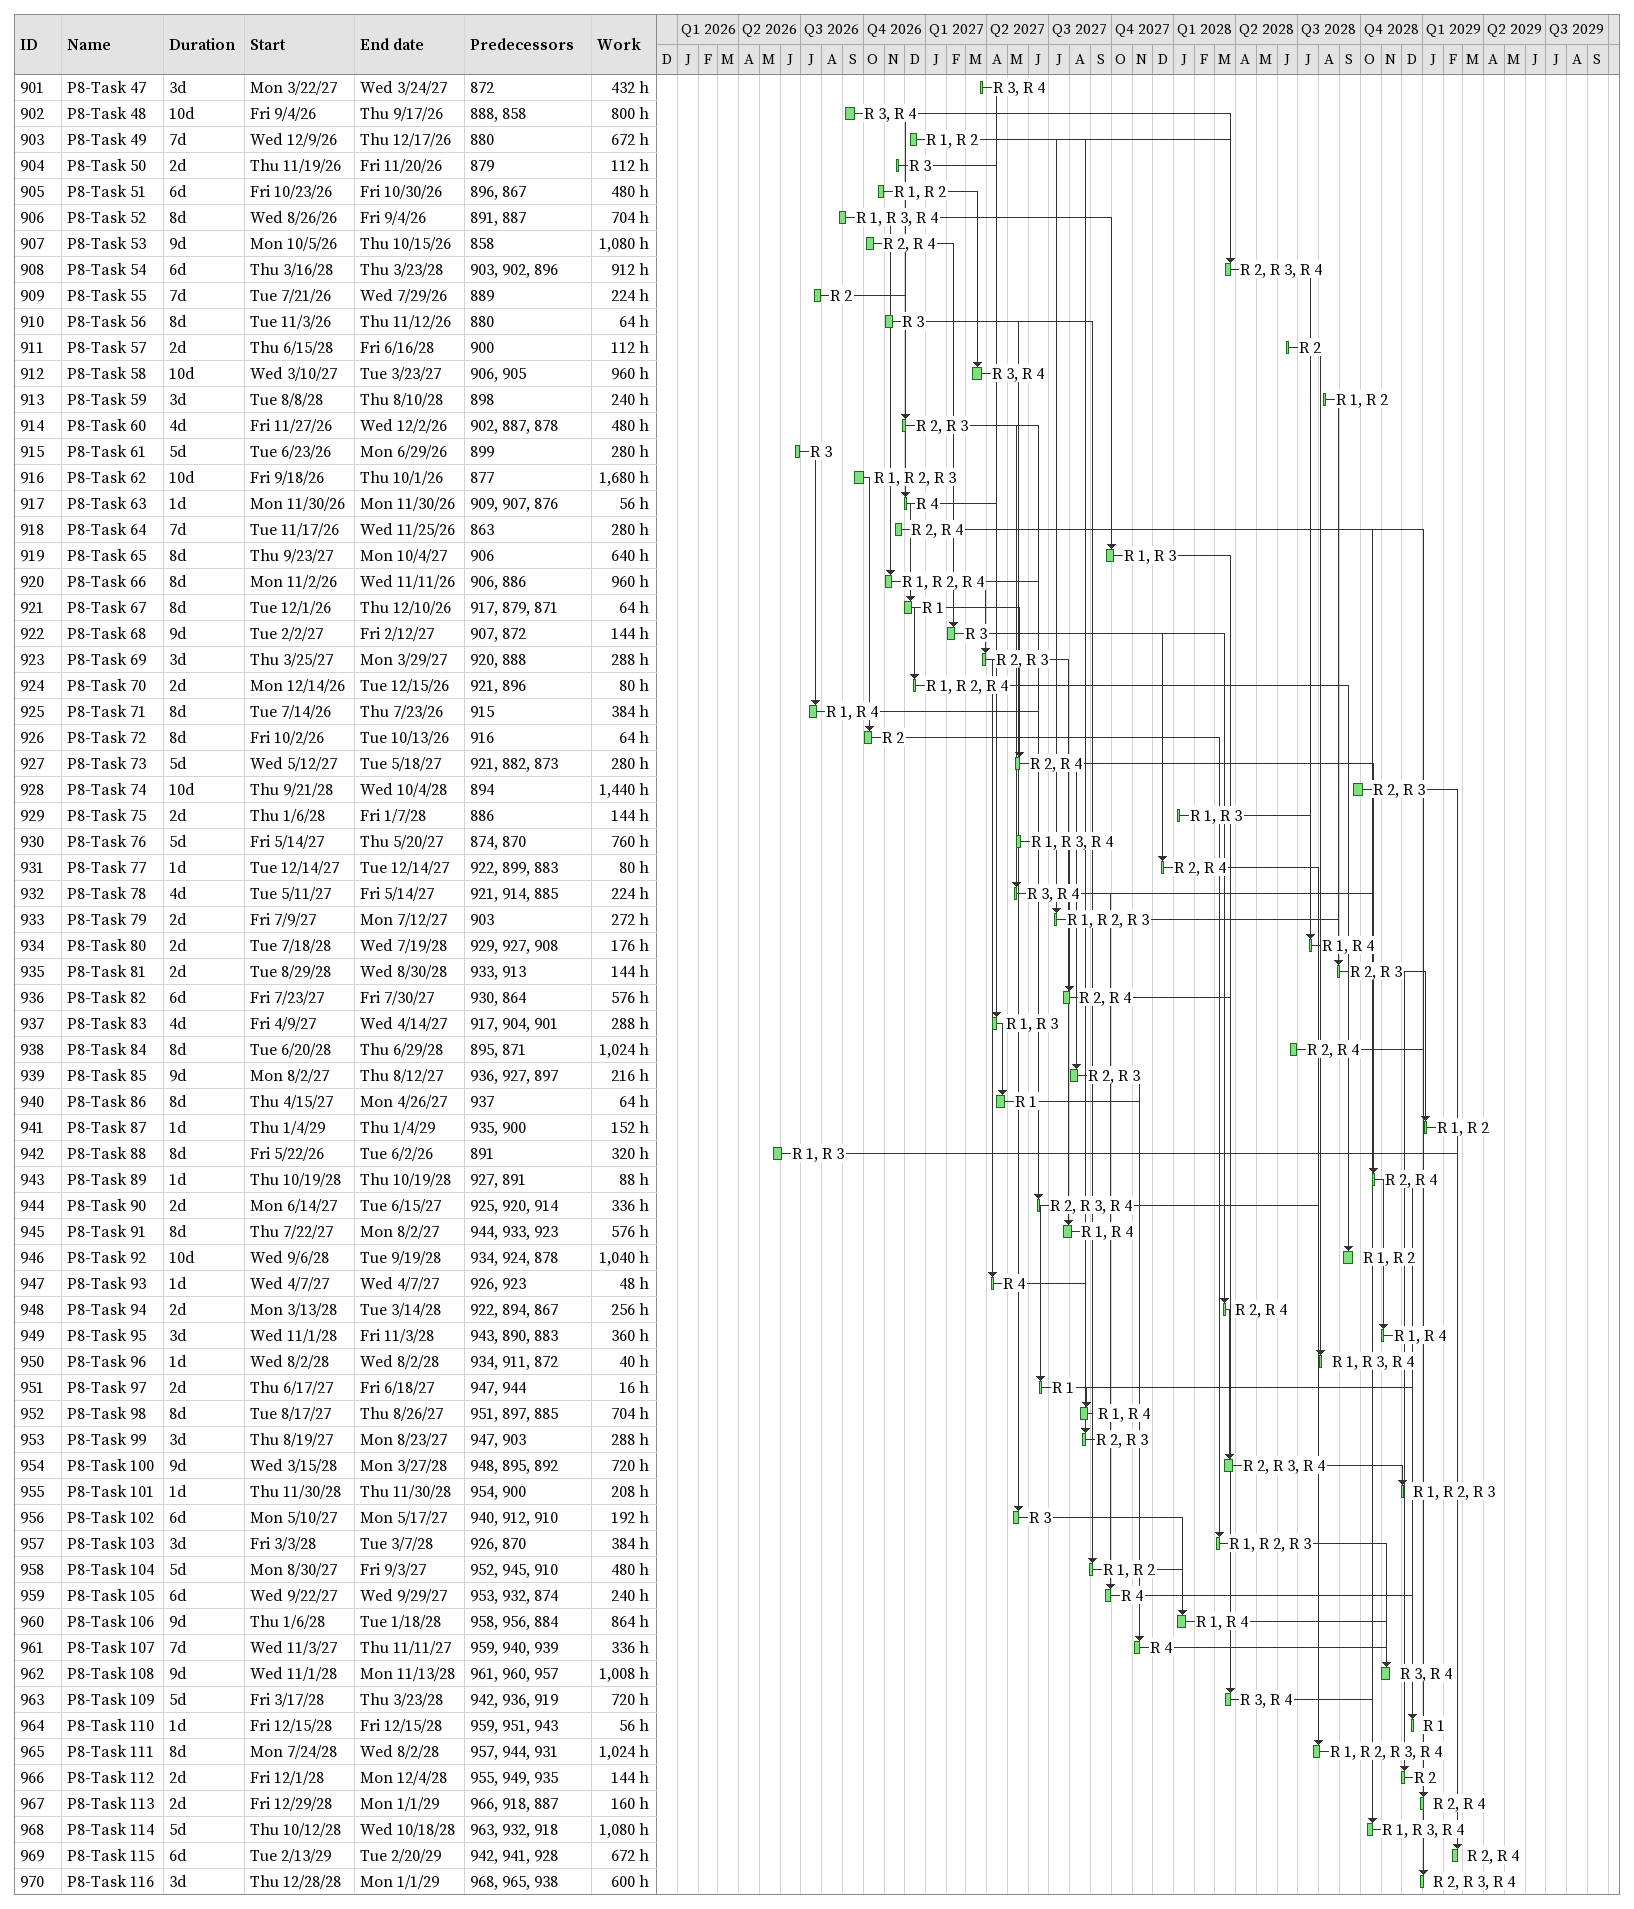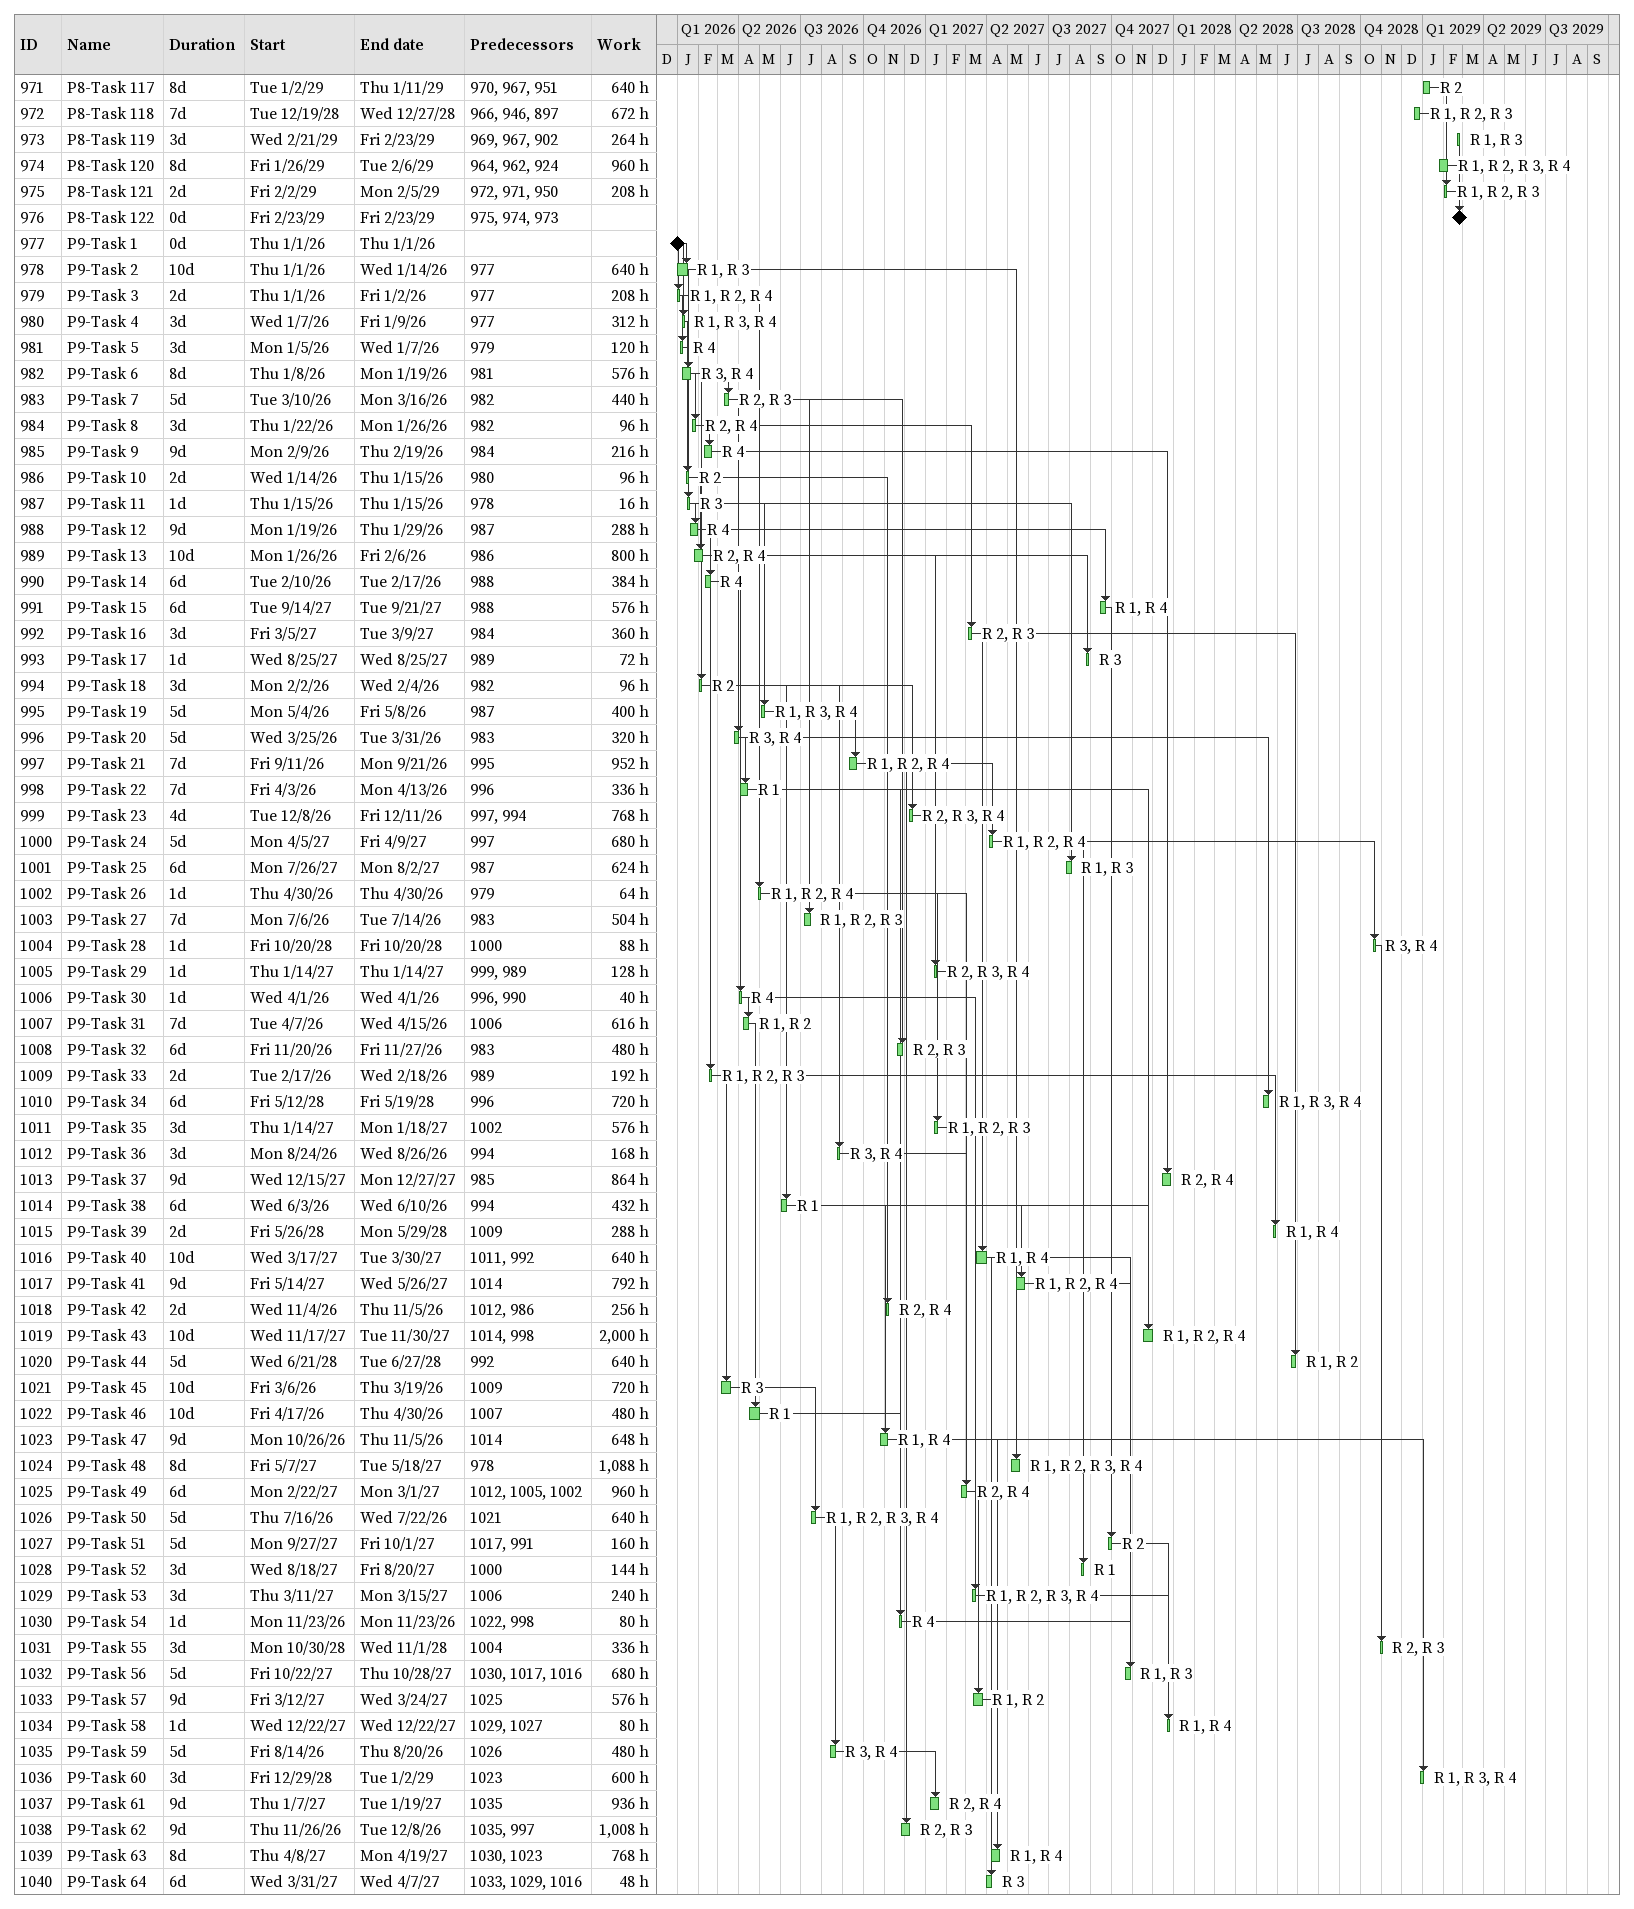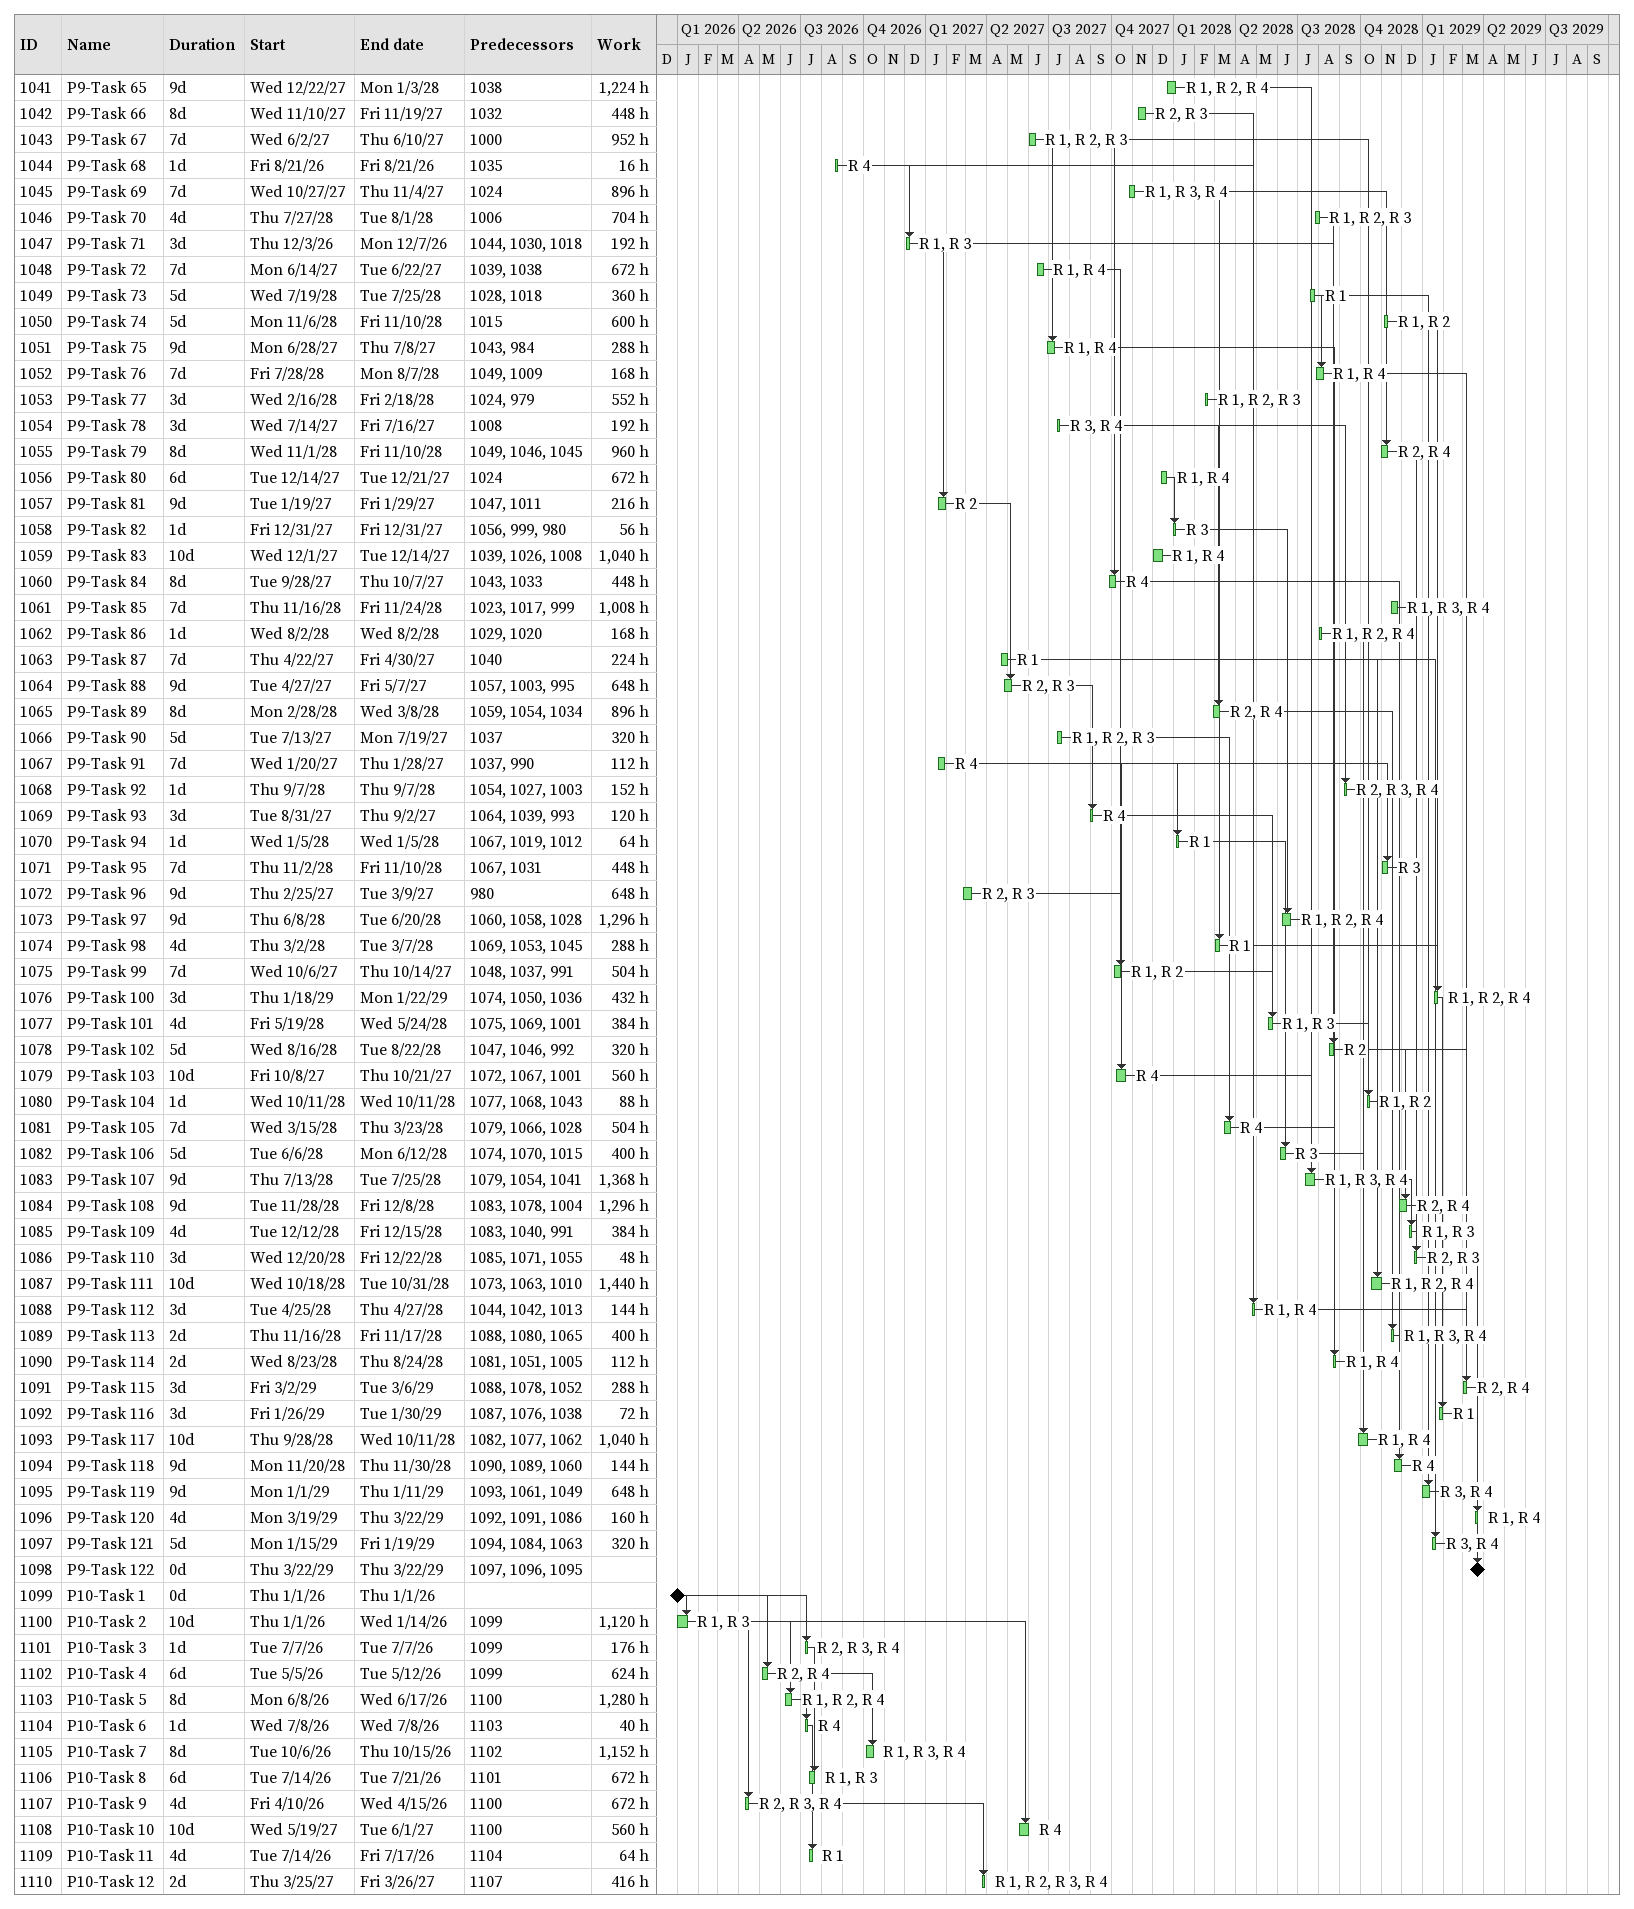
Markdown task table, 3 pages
| ID | Task | Duration | Start | Finish | Predecessors | Resources | Work (h) |
|---|---|---|---|---|---|---|---|
| 901 | P8-Task 47 | 3d | 2027-03-22 | 2027-03-24 | 872 | R 3, R 4 | 432 |
| 902 | P8-Task 48 | 10d | 2026-09-04 | 2026-09-17 | 888, 858 | R 3, R 4 | 800 |
| 903 | P8-Task 49 | 7d | 2026-12-09 | 2026-12-17 | 880 | R 1, R 2 | 672 |
| 904 | P8-Task 50 | 2d | 2026-11-19 | 2026-11-20 | 879 | R 3 | 112 |
| 905 | P8-Task 51 | 6d | 2026-10-23 | 2026-10-30 | 896, 867 | R 1, R 2 | 480 |
| 906 | P8-Task 52 | 8d | 2026-08-26 | 2026-09-04 | 891, 887 | R 1, R 3, R 4 | 704 |
| 907 | P8-Task 53 | 9d | 2026-10-05 | 2026-10-15 | 858 | R 2, R 4 | 1080 |
| 908 | P8-Task 54 | 6d | 2028-03-16 | 2028-03-23 | 903, 902, 896 | R 2, R 3, R 4 | 912 |
| 909 | P8-Task 55 | 7d | 2026-07-21 | 2026-07-29 | 889 | R 2 | 224 |
| 910 | P8-Task 56 | 8d | 2026-11-03 | 2026-11-12 | 880 | R 3 | 64 |
| 911 | P8-Task 57 | 2d | 2028-06-15 | 2028-06-16 | 900 | R 2 | 112 |
| 912 | P8-Task 58 | 10d | 2027-03-10 | 2027-03-23 | 906, 905 | R 3, R 4 | 960 |
| 913 | P8-Task 59 | 3d | 2028-08-08 | 2028-08-10 | 898 | R 1, R 2 | 240 |
| 914 | P8-Task 60 | 4d | 2026-11-27 | 2026-12-02 | 902, 887, 878 | R 2, R 3 | 480 |
| 915 | P8-Task 61 | 5d | 2026-06-23 | 2026-06-29 | 899 | R 3 | 280 |
| 916 | P8-Task 62 | 10d | 2026-09-18 | 2026-10-01 | 877 | R 1, R 2, R 3 | 1680 |
| 917 | P8-Task 63 | 1d | 2026-11-30 | 2026-11-30 | 909, 907, 876 | R 4 | 56 |
| 918 | P8-Task 64 | 7d | 2026-11-17 | 2026-11-25 | 863 | R 2, R 4 | 280 |
| 919 | P8-Task 65 | 8d | 2027-09-23 | 2027-10-04 | 906 | R 1, R 3 | 640 |
| 920 | P8-Task 66 | 8d | 2026-11-02 | 2026-11-11 | 906, 886 | R 1, R 2, R 4 | 960 |
| 921 | P8-Task 67 | 8d | 2026-12-01 | 2026-12-10 | 917, 879, 871 | R 1 | 64 |
| 922 | P8-Task 68 | 9d | 2027-02-02 | 2027-02-12 | 907, 872 | R 3 | 144 |
| 923 | P8-Task 69 | 3d | 2027-03-25 | 2027-03-29 | 920, 888 | R 2, R 3 | 288 |
| 924 | P8-Task 70 | 2d | 2026-12-14 | 2026-12-15 | 921, 896 | R 1, R 2, R 4 | 80 |
| 925 | P8-Task 71 | 8d | 2026-07-14 | 2026-07-23 | 915 | R 1, R 4 | 384 |
| 926 | P8-Task 72 | 8d | 2026-10-02 | 2026-10-13 | 916 | R 2 | 64 |
| 927 | P8-Task 73 | 5d | 2027-05-12 | 2027-05-18 | 921, 882, 873 | R 2, R 4 | 280 |
| 928 | P8-Task 74 | 10d | 2028-09-21 | 2028-10-04 | 894 | R 2, R 3 | 1440 |
| 929 | P8-Task 75 | 2d | 2028-01-06 | 2028-01-07 | 886 | R 1, R 3 | 144 |
| 930 | P8-Task 76 | 5d | 2027-05-14 | 2027-05-20 | 874, 870 | R 1, R 3, R 4 | 760 |
| 931 | P8-Task 77 | 1d | 2027-12-14 | 2027-12-14 | 922, 899, 883 | R 2, R 4 | 80 |
| 932 | P8-Task 78 | 4d | 2027-05-11 | 2027-05-14 | 921, 914, 885 | R 3, R 4 | 224 |
| 933 | P8-Task 79 | 2d | 2027-07-09 | 2027-07-12 | 903 | R 1, R 2, R 3 | 272 |
| 934 | P8-Task 80 | 2d | 2028-07-18 | 2028-07-19 | 929, 927, 908 | R 1, R 4 | 176 |
| 935 | P8-Task 81 | 2d | 2028-08-29 | 2028-08-30 | 933, 913 | R 2, R 3 | 144 |
| 936 | P8-Task 82 | 6d | 2027-07-23 | 2027-07-30 | 930, 864 | R 2, R 4 | 576 |
| 937 | P8-Task 83 | 4d | 2027-04-09 | 2027-04-14 | 917, 904, 901 | R 1, R 3 | 288 |
| 938 | P8-Task 84 | 8d | 2028-06-20 | 2028-06-29 | 895, 871 | R 2, R 4 | 1024 |
| 939 | P8-Task 85 | 9d | 2027-08-02 | 2027-08-12 | 936, 927, 897 | R 2, R 3 | 216 |
| 940 | P8-Task 86 | 8d | 2027-04-15 | 2027-04-26 | 937 | R 1 | 64 |
| 941 | P8-Task 87 | 1d | 2029-01-04 | 2029-01-04 | 935, 900 | R 1, R 2 | 152 |
| 942 | P8-Task 88 | 8d | 2026-05-22 | 2026-06-02 | 891 | R 1, R 3 | 320 |
| 943 | P8-Task 89 | 1d | 2028-10-19 | 2028-10-19 | 927, 891 | R 2, R 4 | 88 |
| 944 | P8-Task 90 | 2d | 2027-06-14 | 2027-06-15 | 925, 920, 914 | R 2, R 3, R 4 | 336 |
| 945 | P8-Task 91 | 8d | 2027-07-22 | 2027-08-02 | 944, 933, 923 | R 1, R 4 | 576 |
| 946 | P8-Task 92 | 10d | 2028-09-06 | 2028-09-19 | 934, 924, 878 | R 1, R 2 | 1040 |
| 947 | P8-Task 93 | 1d | 2027-04-07 | 2027-04-07 | 926, 923 | R 4 | 48 |
| 948 | P8-Task 94 | 2d | 2028-03-13 | 2028-03-14 | 922, 894, 867 | R 2, R 4 | 256 |
| 949 | P8-Task 95 | 3d | 2028-11-01 | 2028-11-03 | 943, 890, 883 | R 1, R 4 | 360 |
| 950 | P8-Task 96 | 1d | 2028-08-02 | 2028-08-02 | 934, 911, 872 | R 1, R 3, R 4 | 40 |
| 951 | P8-Task 97 | 2d | 2027-06-17 | 2027-06-18 | 947, 944 | R 1 | 16 |
| 952 | P8-Task 98 | 8d | 2027-08-17 | 2027-08-26 | 951, 897, 885 | R 1, R 4 | 704 |
| 953 | P8-Task 99 | 3d | 2027-08-19 | 2027-08-23 | 947, 903 | R 2, R 3 | 288 |
| 954 | P8-Task 100 | 9d | 2028-03-15 | 2028-03-27 | 948, 895, 892 | R 2, R 3, R 4 | 720 |
| 955 | P8-Task 101 | 1d | 2028-11-30 | 2028-11-30 | 954, 900 | R 1, R 2, R 3 | 208 |
| 956 | P8-Task 102 | 6d | 2027-05-10 | 2027-05-17 | 940, 912, 910 | R 3 | 192 |
| 957 | P8-Task 103 | 3d | 2028-03-03 | 2028-03-07 | 926, 870 | R 1, R 2, R 3 | 384 |
| 958 | P8-Task 104 | 5d | 2027-08-30 | 2027-09-03 | 952, 945, 910 | R 1, R 2 | 480 |
| 959 | P8-Task 105 | 6d | 2027-09-22 | 2027-09-29 | 953, 932, 874 | R 4 | 240 |
| 960 | P8-Task 106 | 9d | 2028-01-06 | 2028-01-18 | 958, 956, 884 | R 1, R 4 | 864 |
| 961 | P8-Task 107 | 7d | 2027-11-03 | 2027-11-11 | 959, 940, 939 | R 4 | 336 |
| 962 | P8-Task 108 | 9d | 2028-11-01 | 2028-11-13 | 961, 960, 957 | R 3, R 4 | 1008 |
| 963 | P8-Task 109 | 5d | 2028-03-17 | 2028-03-23 | 942, 936, 919 | R 3, R 4 | 720 |
| 964 | P8-Task 110 | 1d | 2028-12-15 | 2028-12-15 | 959, 951, 943 | R 1 | 56 |
| 965 | P8-Task 111 | 8d | 2028-07-24 | 2028-08-02 | 957, 944, 931 | R 1, R 2, R 3, R 4 | 1024 |
| 966 | P8-Task 112 | 2d | 2028-12-01 | 2028-12-04 | 955, 949, 935 | R 2 | 144 |
| 967 | P8-Task 113 | 2d | 2028-12-29 | 2029-01-01 | 966, 918, 887 | R 2, R 4 | 160 |
| 968 | P8-Task 114 | 5d | 2028-10-12 | 2028-10-18 | 963, 932, 918 | R 1, R 3, R 4 | 1080 |
| 969 | P8-Task 115 | 6d | 2029-02-13 | 2029-02-20 | 942, 941, 928 | R 2, R 4 | 672 |
| 970 | P8-Task 116 | 3d | 2028-12-28 | 2029-01-01 | 968, 965, 938 | R 2, R 3, R 4 | 600 |
| 971 | P8-Task 117 | 8d | 2029-01-02 | 2029-01-11 | 970, 967, 951 | R 2 | 640 |
| 972 | P8-Task 118 | 7d | 2028-12-19 | 2028-12-27 | 966, 946, 897 | R 1, R 2, R 3 | 672 |
| 973 | P8-Task 119 | 3d | 2029-02-21 | 2029-02-23 | 969, 967, 902 | R 1, R 3 | 264 |
| 974 | P8-Task 120 | 8d | 2029-01-26 | 2029-02-06 | 964, 962, 924 | R 1, R 2, R 3, R 4 | 960 |
| 975 | P8-Task 121 | 2d | 2029-02-02 | 2029-02-05 | 972, 971, 950 | R 1, R 2, R 3 | 208 |
| 976 | P8-Task 122 | 0d | 2029-02-23 | 2029-02-23 | 975, 974, 973 |  |  |
| 977 | P9-Task 1 | 0d | 2026-01-01 | 2026-01-01 |  |  |  |
| 978 | P9-Task 2 | 10d | 2026-01-01 | 2026-01-14 | 977 | R 1, R 3 | 640 |
| 979 | P9-Task 3 | 2d | 2026-01-01 | 2026-01-02 | 977 | R 1, R 2, R 4 | 208 |
| 980 | P9-Task 4 | 3d | 2026-01-07 | 2026-01-09 | 977 | R 1, R 3, R 4 | 312 |
| 981 | P9-Task 5 | 3d | 2026-01-05 | 2026-01-07 | 979 | R 4 | 120 |
| 982 | P9-Task 6 | 8d | 2026-01-08 | 2026-01-19 | 981 | R 3, R 4 | 576 |
| 983 | P9-Task 7 | 5d | 2026-03-10 | 2026-03-16 | 982 | R 2, R 3 | 440 |
| 984 | P9-Task 8 | 3d | 2026-01-22 | 2026-01-26 | 982 | R 2, R 4 | 96 |
| 985 | P9-Task 9 | 9d | 2026-02-09 | 2026-02-19 | 984 | R 4 | 216 |
| 986 | P9-Task 10 | 2d | 2026-01-14 | 2026-01-15 | 980 | R 2 | 96 |
| 987 | P9-Task 11 | 1d | 2026-01-15 | 2026-01-15 | 978 | R 3 | 16 |
| 988 | P9-Task 12 | 9d | 2026-01-19 | 2026-01-29 | 987 | R 4 | 288 |
| 989 | P9-Task 13 | 10d | 2026-01-26 | 2026-02-06 | 986 | R 2, R 4 | 800 |
| 990 | P9-Task 14 | 6d | 2026-02-10 | 2026-02-17 | 988 | R 4 | 384 |
| 991 | P9-Task 15 | 6d | 2027-09-14 | 2027-09-21 | 988 | R 1, R 4 | 576 |
| 992 | P9-Task 16 | 3d | 2027-03-05 | 2027-03-09 | 984 | R 2, R 3 | 360 |
| 993 | P9-Task 17 | 1d | 2027-08-25 | 2027-08-25 | 989 | R 3 | 72 |
| 994 | P9-Task 18 | 3d | 2026-02-02 | 2026-02-04 | 982 | R 2 | 96 |
| 995 | P9-Task 19 | 5d | 2026-05-04 | 2026-05-08 | 987 | R 1, R 3, R 4 | 400 |
| 996 | P9-Task 20 | 5d | 2026-03-25 | 2026-03-31 | 983 | R 3, R 4 | 320 |
| 997 | P9-Task 21 | 7d | 2026-09-11 | 2026-09-21 | 995 | R 1, R 2, R 4 | 952 |
| 998 | P9-Task 22 | 7d | 2026-04-03 | 2026-04-13 | 996 | R 1 | 336 |
| 999 | P9-Task 23 | 4d | 2026-12-08 | 2026-12-11 | 997, 994 | R 2, R 3, R 4 | 768 |
| 1000 | P9-Task 24 | 5d | 2027-04-05 | 2027-04-09 | 997 | R 1, R 2, R 4 | 680 |
| 1001 | P9-Task 25 | 6d | 2027-07-26 | 2027-08-02 | 987 | R 1, R 3 | 624 |
| 1002 | P9-Task 26 | 1d | 2026-04-30 | 2026-04-30 | 979 | R 1, R 2, R 4 | 64 |
| 1003 | P9-Task 27 | 7d | 2026-07-06 | 2026-07-14 | 983 | R 1, R 2, R 3 | 504 |
| 1004 | P9-Task 28 | 1d | 2028-10-20 | 2028-10-20 | 1000 | R 3, R 4 | 88 |
| 1005 | P9-Task 29 | 1d | 2027-01-14 | 2027-01-14 | 999, 989 | R 2, R 3, R 4 | 128 |
| 1006 | P9-Task 30 | 1d | 2026-04-01 | 2026-04-01 | 996, 990 | R 4 | 40 |
| 1007 | P9-Task 31 | 7d | 2026-04-07 | 2026-04-15 | 1006 | R 1, R 2 | 616 |
| 1008 | P9-Task 32 | 6d | 2026-11-20 | 2026-11-27 | 983 | R 2, R 3 | 480 |
| 1009 | P9-Task 33 | 2d | 2026-02-17 | 2026-02-18 | 989 | R 1, R 2, R 3 | 192 |
| 1010 | P9-Task 34 | 6d | 2028-05-12 | 2028-05-19 | 996 | R 1, R 3, R 4 | 720 |
| 1011 | P9-Task 35 | 3d | 2027-01-14 | 2027-01-18 | 1002 | R 1, R 2, R 3 | 576 |
| 1012 | P9-Task 36 | 3d | 2026-08-24 | 2026-08-26 | 994 | R 3, R 4 | 168 |
| 1013 | P9-Task 37 | 9d | 2027-12-15 | 2027-12-27 | 985 | R 2, R 4 | 864 |
| 1014 | P9-Task 38 | 6d | 2026-06-03 | 2026-06-10 | 994 | R 1 | 432 |
| 1015 | P9-Task 39 | 2d | 2028-05-26 | 2028-05-29 | 1009 | R 1, R 4 | 288 |
| 1016 | P9-Task 40 | 10d | 2027-03-17 | 2027-03-30 | 1011, 992 | R 1, R 4 | 640 |
| 1017 | P9-Task 41 | 9d | 2027-05-14 | 2027-05-26 | 1014 | R 1, R 2, R 4 | 792 |
| 1018 | P9-Task 42 | 2d | 2026-11-04 | 2026-11-05 | 1012, 986 | R 2, R 4 | 256 |
| 1019 | P9-Task 43 | 10d | 2027-11-17 | 2027-11-30 | 1014, 998 | R 1, R 2, R 4 | 2000 |
| 1020 | P9-Task 44 | 5d | 2028-06-21 | 2028-06-27 | 992 | R 1, R 2 | 640 |
| 1021 | P9-Task 45 | 10d | 2026-03-06 | 2026-03-19 | 1009 | R 3 | 720 |
| 1022 | P9-Task 46 | 10d | 2026-04-17 | 2026-04-30 | 1007 | R 1 | 480 |
| 1023 | P9-Task 47 | 9d | 2026-10-26 | 2026-11-05 | 1014 | R 1, R 4 | 648 |
| 1024 | P9-Task 48 | 8d | 2027-05-07 | 2027-05-18 | 978 | R 1, R 2, R 3, R 4 | 1088 |
| 1025 | P9-Task 49 | 6d | 2027-02-22 | 2027-03-01 | 1012, 1005, 1002 | R 2, R 4 | 960 |
| 1026 | P9-Task 50 | 5d | 2026-07-16 | 2026-07-22 | 1021 | R 1, R 2, R 3, R 4 | 640 |
| 1027 | P9-Task 51 | 5d | 2027-09-27 | 2027-10-01 | 1017, 991 | R 2 | 160 |
| 1028 | P9-Task 52 | 3d | 2027-08-18 | 2027-08-20 | 1000 | R 1 | 144 |
| 1029 | P9-Task 53 | 3d | 2027-03-11 | 2027-03-15 | 1006 | R 1, R 2, R 3, R 4 | 240 |
| 1030 | P9-Task 54 | 1d | 2026-11-23 | 2026-11-23 | 1022, 998 | R 4 | 80 |
| 1031 | P9-Task 55 | 3d | 2028-10-30 | 2028-11-01 | 1004 | R 2, R 3 | 336 |
| 1032 | P9-Task 56 | 5d | 2027-10-22 | 2027-10-28 | 1030, 1017, 1016 | R 1, R 3 | 680 |
| 1033 | P9-Task 57 | 9d | 2027-03-12 | 2027-03-24 | 1025 | R 1, R 2 | 576 |
| 1034 | P9-Task 58 | 1d | 2027-12-22 | 2027-12-22 | 1029, 1027 | R 1, R 4 | 80 |
| 1035 | P9-Task 59 | 5d | 2026-08-14 | 2026-08-20 | 1026 | R 3, R 4 | 480 |
| 1036 | P9-Task 60 | 3d | 2028-12-29 | 2029-01-02 | 1023 | R 1, R 3, R 4 | 600 |
| 1037 | P9-Task 61 | 9d | 2027-01-07 | 2027-01-19 | 1035 | R 2, R 4 | 936 |
| 1038 | P9-Task 62 | 9d | 2026-11-26 | 2026-12-08 | 1035, 997 | R 2, R 3 | 1008 |
| 1039 | P9-Task 63 | 8d | 2027-04-08 | 2027-04-19 | 1030, 1023 | R 1, R 4 | 768 |
| 1040 | P9-Task 64 | 6d | 2027-03-31 | 2027-04-07 | 1033, 1029, 1016 | R 3 | 48 |
| 1041 | P9-Task 65 | 9d | 2027-12-22 | 2028-01-03 | 1038 | R 1, R 2, R 4 | 1224 |
| 1042 | P9-Task 66 | 8d | 2027-11-10 | 2027-11-19 | 1032 | R 2, R 3 | 448 |
| 1043 | P9-Task 67 | 7d | 2027-06-02 | 2027-06-10 | 1000 | R 1, R 2, R 3 | 952 |
| 1044 | P9-Task 68 | 1d | 2026-08-21 | 2026-08-21 | 1035 | R 4 | 16 |
| 1045 | P9-Task 69 | 7d | 2027-10-27 | 2027-11-04 | 1024 | R 1, R 3, R 4 | 896 |
| 1046 | P9-Task 70 | 4d | 2028-07-27 | 2028-08-01 | 1006 | R 1, R 2, R 3 | 704 |
| 1047 | P9-Task 71 | 3d | 2026-12-03 | 2026-12-07 | 1044, 1030, 1018 | R 1, R 3 | 192 |
| 1048 | P9-Task 72 | 7d | 2027-06-14 | 2027-06-22 | 1039, 1038 | R 1, R 4 | 672 |
| 1049 | P9-Task 73 | 5d | 2028-07-19 | 2028-07-25 | 1028, 1018 | R 1 | 360 |
| 1050 | P9-Task 74 | 5d | 2028-11-06 | 2028-11-10 | 1015 | R 1, R 2 | 600 |
| 1051 | P9-Task 75 | 9d | 2027-06-28 | 2027-07-08 | 1043, 984 | R 1, R 4 | 288 |
| 1052 | P9-Task 76 | 7d | 2028-07-28 | 2028-08-07 | 1049, 1009 | R 1, R 4 | 168 |
| 1053 | P9-Task 77 | 3d | 2028-02-16 | 2028-02-18 | 1024, 979 | R 1, R 2, R 3 | 552 |
| 1054 | P9-Task 78 | 3d | 2027-07-14 | 2027-07-16 | 1008 | R 3, R 4 | 192 |
| 1055 | P9-Task 79 | 8d | 2028-11-01 | 2028-11-10 | 1049, 1046, 1045 | R 2, R 4 | 960 |
| 1056 | P9-Task 80 | 6d | 2027-12-14 | 2027-12-21 | 1024 | R 1, R 4 | 672 |
| 1057 | P9-Task 81 | 9d | 2027-01-19 | 2027-01-29 | 1047, 1011 | R 2 | 216 |
| 1058 | P9-Task 82 | 1d | 2027-12-31 | 2027-12-31 | 1056, 999, 980 | R 3 | 56 |
| 1059 | P9-Task 83 | 10d | 2027-12-01 | 2027-12-14 | 1039, 1026, 1008 | R 1, R 4 | 1040 |
| 1060 | P9-Task 84 | 8d | 2027-09-28 | 2027-10-07 | 1043, 1033 | R 4 | 448 |
| 1061 | P9-Task 85 | 7d | 2028-11-16 | 2028-11-24 | 1023, 1017, 999 | R 1, R 3, R 4 | 1008 |
| 1062 | P9-Task 86 | 1d | 2028-08-02 | 2028-08-02 | 1029, 1020 | R 1, R 2, R 4 | 168 |
| 1063 | P9-Task 87 | 7d | 2027-04-22 | 2027-04-30 | 1040 | R 1 | 224 |
| 1064 | P9-Task 88 | 9d | 2027-04-27 | 2027-05-07 | 1057, 1003, 995 | R 2, R 3 | 648 |
| 1065 | P9-Task 89 | 8d | 2028-02-28 | 2028-03-08 | 1059, 1054, 1034 | R 2, R 4 | 896 |
| 1066 | P9-Task 90 | 5d | 2027-07-13 | 2027-07-19 | 1037 | R 1, R 2, R 3 | 320 |
| 1067 | P9-Task 91 | 7d | 2027-01-20 | 2027-01-28 | 1037, 990 | R 4 | 112 |
| 1068 | P9-Task 92 | 1d | 2028-09-07 | 2028-09-07 | 1054, 1027, 1003 | R 2, R 3, R 4 | 152 |
| 1069 | P9-Task 93 | 3d | 2027-08-31 | 2027-09-02 | 1064, 1039, 993 | R 4 | 120 |
| 1070 | P9-Task 94 | 1d | 2028-01-05 | 2028-01-05 | 1067, 1019, 1012 | R 1 | 64 |
| 1071 | P9-Task 95 | 7d | 2028-11-02 | 2028-11-10 | 1067, 1031 | R 3 | 448 |
| 1072 | P9-Task 96 | 9d | 2027-02-25 | 2027-03-09 | 980 | R 2, R 3 | 648 |
| 1073 | P9-Task 97 | 9d | 2028-06-08 | 2028-06-20 | 1060, 1058, 1028 | R 1, R 2, R 4 | 1296 |
| 1074 | P9-Task 98 | 4d | 2028-03-02 | 2028-03-07 | 1069, 1053, 1045 | R 1 | 288 |
| 1075 | P9-Task 99 | 7d | 2027-10-06 | 2027-10-14 | 1048, 1037, 991 | R 1, R 2 | 504 |
| 1076 | P9-Task 100 | 3d | 2029-01-18 | 2029-01-22 | 1074, 1050, 1036 | R 1, R 2, R 4 | 432 |
| 1077 | P9-Task 101 | 4d | 2028-05-19 | 2028-05-24 | 1075, 1069, 1001 | R 1, R 3 | 384 |
| 1078 | P9-Task 102 | 5d | 2028-08-16 | 2028-08-22 | 1047, 1046, 992 | R 2 | 320 |
| 1079 | P9-Task 103 | 10d | 2027-10-08 | 2027-10-21 | 1072, 1067, 1001 | R 4 | 560 |
| 1080 | P9-Task 104 | 1d | 2028-10-11 | 2028-10-11 | 1077, 1068, 1043 | R 1, R 2 | 88 |
| 1081 | P9-Task 105 | 7d | 2028-03-15 | 2028-03-23 | 1079, 1066, 1028 | R 4 | 504 |
| 1082 | P9-Task 106 | 5d | 2028-06-06 | 2028-06-12 | 1074, 1070, 1015 | R 3 | 400 |
| 1083 | P9-Task 107 | 9d | 2028-07-13 | 2028-07-25 | 1079, 1054, 1041 | R 1, R 3, R 4 | 1368 |
| 1084 | P9-Task 108 | 9d | 2028-11-28 | 2028-12-08 | 1083, 1078, 1004 | R 2, R 4 | 1296 |
| 1085 | P9-Task 109 | 4d | 2028-12-12 | 2028-12-15 | 1083, 1040, 991 | R 1, R 3 | 384 |
| 1086 | P9-Task 110 | 3d | 2028-12-20 | 2028-12-22 | 1085, 1071, 1055 | R 2, R 3 | 48 |
| 1087 | P9-Task 111 | 10d | 2028-10-18 | 2028-10-31 | 1073, 1063, 1010 | R 1, R 2, R 4 | 1440 |
| 1088 | P9-Task 112 | 3d | 2028-04-25 | 2028-04-27 | 1044, 1042, 1013 | R 1, R 4 | 144 |
| 1089 | P9-Task 113 | 2d | 2028-11-16 | 2028-11-17 | 1088, 1080, 1065 | R 1, R 3, R 4 | 400 |
| 1090 | P9-Task 114 | 2d | 2028-08-23 | 2028-08-24 | 1081, 1051, 1005 | R 1, R 4 | 112 |
| 1091 | P9-Task 115 | 3d | 2029-03-02 | 2029-03-06 | 1088, 1078, 1052 | R 2, R 4 | 288 |
| 1092 | P9-Task 116 | 3d | 2029-01-26 | 2029-01-30 | 1087, 1076, 1038 | R 1 | 72 |
| 1093 | P9-Task 117 | 10d | 2028-09-28 | 2028-10-11 | 1082, 1077, 1062 | R 1, R 4 | 1040 |
| 1094 | P9-Task 118 | 9d | 2028-11-20 | 2028-11-30 | 1090, 1089, 1060 | R 4 | 144 |
| 1095 | P9-Task 119 | 9d | 2029-01-01 | 2029-01-11 | 1093, 1061, 1049 | R 3, R 4 | 648 |
| 1096 | P9-Task 120 | 4d | 2029-03-19 | 2029-03-22 | 1092, 1091, 1086 | R 1, R 4 | 160 |
| 1097 | P9-Task 121 | 5d | 2029-01-15 | 2029-01-19 | 1094, 1084, 1063 | R 3, R 4 | 320 |
| 1098 | P9-Task 122 | 0d | 2029-03-22 | 2029-03-22 | 1097, 1096, 1095 |  |  |
| 1099 | P10-Task 1 | 0d | 2026-01-01 | 2026-01-01 |  |  |  |
| 1100 | P10-Task 2 | 10d | 2026-01-01 | 2026-01-14 | 1099 | R 1, R 3 | 1120 |
| 1101 | P10-Task 3 | 1d | 2026-07-07 | 2026-07-07 | 1099 | R 2, R 3, R 4 | 176 |
| 1102 | P10-Task 4 | 6d | 2026-05-05 | 2026-05-12 | 1099 | R 2, R 4 | 624 |
| 1103 | P10-Task 5 | 8d | 2026-06-08 | 2026-06-17 | 1100 | R 1, R 2, R 4 | 1280 |
| 1104 | P10-Task 6 | 1d | 2026-07-08 | 2026-07-08 | 1103 | R 4 | 40 |
| 1105 | P10-Task 7 | 8d | 2026-10-06 | 2026-10-15 | 1102 | R 1, R 3, R 4 | 1152 |
| 1106 | P10-Task 8 | 6d | 2026-07-14 | 2026-07-21 | 1101 | R 1, R 3 | 672 |
| 1107 | P10-Task 9 | 4d | 2026-04-10 | 2026-04-15 | 1100 | R 2, R 3, R 4 | 672 |
| 1108 | P10-Task 10 | 10d | 2027-05-19 | 2027-06-01 | 1100 | R 4 | 560 |
| 1109 | P10-Task 11 | 4d | 2026-07-14 | 2026-07-17 | 1104 | R 1 | 64 |
| 1110 | P10-Task 12 | 2d | 2027-03-25 | 2027-03-26 | 1107 | R 1, R 2, R 3, R 4 | 416 |
